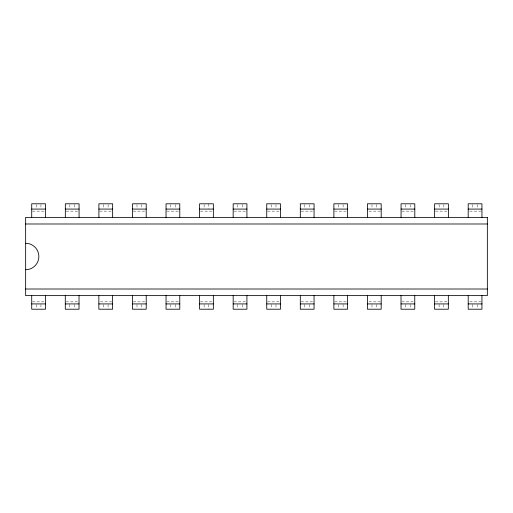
<?xml version="1.0" encoding="UTF-8"?>
<svg xmlns="http://www.w3.org/2000/svg" width="513" height="513" viewBox="0 0 513 513"><rect width="100%" height="100%" fill="white"/><g stroke="black" fill="none" stroke-linecap="round" stroke-linejoin="round"><path stroke-width="0.38" stroke-dasharray="2.56 1.92" d="M32.479 211.144L43.932 211.144M66.094 211.144L78.309 211.144M99.663 211.144L111.879 211.144M133.233 211.144L145.448 211.144M166.802 211.144L179.018 211.144M200.371 211.144L212.587 211.144M233.934 211.144L246.157 211.144M267.504 211.144L279.726 211.144M301.073 211.144L313.289 211.144M334.643 211.144L346.859 211.144M368.975 211.144L380.428 211.144M401.826 211.144L413.279 211.144M435.396 211.144L447.612 211.144M469.728 211.144L481.181 211.144M32.479 301.856L43.932 301.856M66.049 301.856L78.265 301.856M100.381 301.856L111.834 301.856M133.233 301.856L145.448 301.856M166.802 301.856L179.018 301.856M200.371 301.856L212.587 301.856M233.934 301.856L246.157 301.856M267.504 301.856L279.726 301.856M301.073 301.856L313.289 301.856M334.643 301.856L346.859 301.856M368.975 301.856L380.428 301.856M401.782 301.856L413.234 301.856M435.351 301.856L447.567 301.856M469.728 301.856L481.181 301.856M477.423 204.578L477.423 208.502M477.423 304.498L477.423 308.422M472.717 204.578L472.717 208.502M472.717 304.498L472.717 308.422M443.854 204.578L443.854 208.502M443.809 304.498L443.809 308.422M439.154 204.578L439.154 208.502M439.109 304.498L439.109 308.422M410.285 204.578L410.285 208.502M410.24 304.498L410.24 308.422M405.584 204.578L405.584 208.502M405.539 304.498L405.539 308.422M376.677 204.578L376.677 208.502M376.677 304.498L376.677 308.422M371.97 204.578L371.97 208.502M371.97 304.498L371.97 308.422M343.107 204.578L343.107 208.502M343.107 304.498L343.107 308.422M338.4 204.578L338.4 208.502M338.4 304.498L338.4 308.422M309.538 204.578L309.538 208.502M309.538 304.498L309.538 308.422M304.831 204.578L304.831 208.502M304.831 304.498L304.831 308.422M275.968 204.578L275.968 208.502M275.968 304.498L275.968 308.422M271.262 204.578L271.262 208.502M271.262 304.498L271.262 308.422M242.399 204.578L242.399 208.502M242.399 304.498L242.399 308.422M237.692 204.578L237.692 208.502M237.692 304.498L237.692 308.422M208.829 203.796L208.829 208.502M208.829 304.498L208.829 309.204M204.123 204.578L204.123 208.502M204.123 304.498L204.123 308.422M175.26 204.578L175.26 208.502M175.26 304.498L175.26 308.422M170.553 204.578L170.553 208.502M170.553 304.498L170.553 308.422M141.691 204.578L141.691 208.502M141.691 304.498L141.691 309.204M136.99 204.578L136.99 208.502M136.99 304.498L136.99 308.422M108.121 204.578L108.121 208.502M108.076 304.498L108.076 309.204M103.421 204.578L103.421 208.502M103.376 304.498L103.376 308.422M74.552 204.578L74.552 208.502M74.507 304.498L74.507 308.422M69.851 204.578L69.851 208.502M69.806 304.498L69.806 308.422M40.944 204.578L40.944 208.502M40.944 304.498L40.944 308.422M36.237 204.578L36.237 208.502M36.237 304.498L36.237 308.422"/><path stroke-width="0.77" d="M31.716 209.08L45.458 209.08M65.331 209.08L79.073 209.08M98.9 209.08L112.642 209.08M132.469 209.08L146.211 209.08M166.039 209.08L179.781 209.08M199.602 209.08L213.35 209.08M233.171 209.08L246.92 209.08M266.741 209.08L280.489 209.08M300.31 209.08L314.059 209.08M333.88 209.08L347.622 209.08M367.449 209.08L381.191 209.08M401.063 209.08L414.805 209.08M434.633 209.08L448.375 209.08M468.202 209.08L481.944 209.08M25.65 223.989L487.35 223.989M25.65 289.011L487.35 289.011M31.716 303.92L45.458 303.92M65.286 303.92L79.028 303.92M98.855 303.92L112.597 303.92M132.469 303.92L146.211 303.92M166.039 303.92L179.781 303.92M199.602 303.92L213.35 303.92M233.171 303.92L246.92 303.92M266.741 303.92L280.489 303.92M300.31 303.92L314.059 303.92M333.88 303.92L347.622 303.92M367.449 303.92L381.191 303.92M401.019 303.92L414.76 303.92M434.588 303.92L448.33 303.92M468.202 303.92L481.944 303.92M481.944 217.377L481.944 203.796L468.202 203.796L468.202 217.377M481.944 295.623L481.944 309.204L468.202 309.204L468.202 295.623M448.375 217.377L448.375 203.796L434.633 203.796L434.633 217.377M448.33 295.623L448.33 309.204L434.588 309.204L434.588 295.623M414.805 217.377L414.805 203.796L401.063 203.796L401.063 217.377M414.76 295.623L414.76 309.204L401.019 309.204L401.019 295.623M381.191 217.377L381.191 203.796L367.449 203.796L367.449 217.377M381.191 295.623L381.191 309.204L367.449 309.204L367.449 295.623M347.622 217.377L347.622 203.796L333.88 203.796L333.88 217.377M347.622 295.623L347.622 309.204L333.88 309.204L333.88 295.623M314.059 217.377L314.059 203.796L300.31 203.796L300.31 217.377M314.059 295.623L314.059 309.204L300.31 309.204L300.31 295.623M280.489 217.377L280.489 203.796L266.741 203.796L266.741 217.377M280.489 295.623L280.489 309.204L266.741 309.204L266.741 295.623M246.92 217.377L246.92 203.796L233.171 203.796L233.171 217.377M246.92 295.623L246.92 309.204L233.171 309.204L233.171 295.623M213.35 217.377L213.35 203.796L199.602 203.796L199.602 217.377M213.35 295.623L213.35 309.204L199.602 309.204L199.602 295.623M179.781 217.377L179.781 203.796L166.039 203.796L166.039 217.377M179.781 295.623L179.781 309.204L166.039 309.204L166.039 295.623M146.211 217.377L146.211 203.796L132.469 203.796L132.469 217.377M146.211 295.623L146.211 309.204L132.469 309.204L132.469 295.623M112.642 217.377L112.642 203.796L98.9 203.796L98.9 217.377M112.597 295.623L112.597 309.204L98.855 309.204L98.855 295.623M79.073 217.377L79.073 203.796L65.331 203.796L65.331 217.377M79.028 295.623L79.028 309.204L65.286 309.204L65.286 295.623M45.458 217.377L45.458 203.796L31.716 203.796L31.716 217.377M45.458 295.623L45.458 309.204L31.716 309.204L31.716 295.623M25.65 243.284A13.216 13.216 0 0 1 38.866 256.5A13.216 13.216 0 0 1 25.65 269.716M487.35 217.377L25.65 217.377L25.65 295.623L487.35 295.623L487.35 217.377"/></g></svg>
